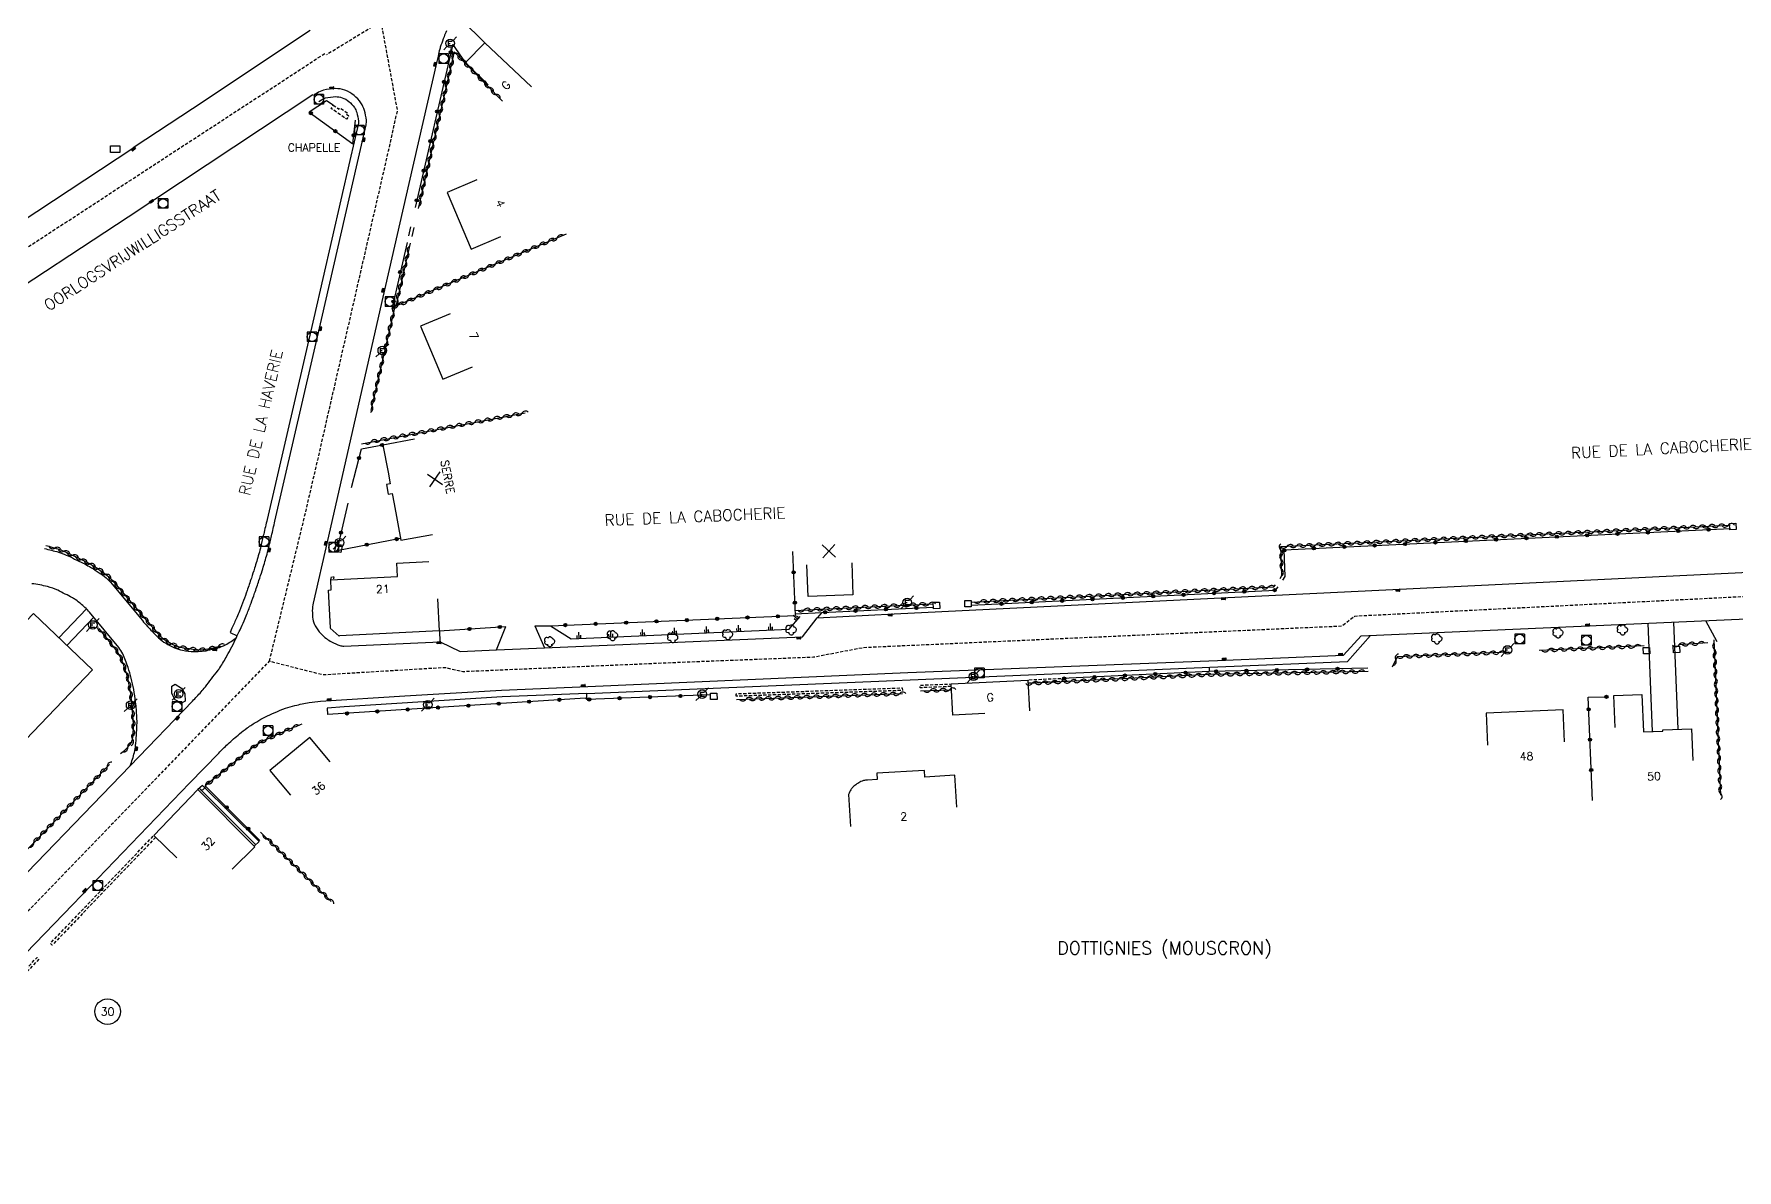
# Model space of a CAD drawing. Header units: millimetres. Extents: x 75000 to 76001, y 158000 to 159000.
# Drawn here: x 75355.3 to 75621.4, y 158228.6 to 158406.1 of the extents above; entities that cross this region are included whole.
import ezdxf
from ezdxf.enums import TextEntityAlignment as Align

# ---------------------------------------------------------------- set-up
doc = ezdxf.new("R2010")
doc.units = ezdxf.units.MM
doc.linetypes.add('DASHED', pattern=[0.75, 0.5, -0.25])
doc.layers.get('0').update_dxf_attribs({"linetype": 'CONTINUOUS'})
for name, color, linetype in [('W0001', 6, 'DASHED'), ('W0008', 7, 'CONTINUOUS'), ('W0100', 7, 'CONTINUOUS'), ('W0112', 1, 'DASHED'), ('W0211', 2, 'CONTINUOUS'), ('W0300', 7, 'CONTINUOUS'), ('W0310', 3, 'CONTINUOUS'), ('W0322', 7, 'CONTINUOUS'), ('W0400', 7, 'CONTINUOUS'), ('W0420', 7, 'CONTINUOUS'), ('W0471', 7, 'CONTINUOUS'), ('W0980', 7, 'CONTINUOUS'), ('W0984', 7, 'CONTINUOUS'), ('W0989', 7, 'CONTINUOUS'), ('W0991', 7, 'CONTINUOUS'), ('W1102', 7, 'CONTINUOUS'), ('W1471', 7, 'CONTINUOUS')]:
    doc.layers.add(name, color=color, linetype=linetype)
doc.styles.get("Standard").update_dxf_attribs({"font": 'romans.shx', "width": 0.85})

# ---------------------------------------------------------------- blocks, each defined once
blk = doc.blocks.new('t322o')
at = {"color": 0, "linetype": 'Continuous'}
for radius in [0.25, 0.15]:
    blk.add_circle((0, 0), radius, dxfattribs=at)
blk = doc.blocks.new('t310o')
at = {"color": 0, "linetype": 'Continuous'}
for centre, start, end in [((-0.5, 0.38), 216.8699, 323.1304), ((0.5, -0.37), 36.8699, 143.1303)]:
    blk.add_arc(centre, 0.625, start, end, dxfattribs=at)
blk = doc.blocks.new('t991o')
at = {"color": 0, "linetype": 'Continuous'}
for p, q in [((-1, 1), (1, -1)), ((-1, -1), (1, 1))]:
    blk.add_line(p, q, dxfattribs=at)
blk = doc.blocks.new('t211o')
at = {"color": 0, "linetype": 'Continuous'}
for p, q in [((-0.29, 0.5), (-0.29, 0)), ((0, 1), (0, 0)), ((0.29, 0.5), (0.29, 0))]:
    blk.add_line(p, q, dxfattribs=at)
blk = doc.blocks.new('T400')
for p, q in [((-0.15, 0.3), (0.15, 0.3)), ((-0.15, -0.25), (-0.15, 0.3)), ((-0.15, 0.15), (0.15, 0.15)), ((-0.15, 0), (0.15, 0)), ((0.15, 0.3), (0.15, -0.25)), ((-0.15, -0.15), (0.15, -0.15)), ((-0.15, -0.25), (-0.15, -0.3)), ((-0.15, -0.3), (0.15, -0.3)), ((0.15, -0.3), (0.15, -0.25))]:
    blk.add_line(p, q)
blk = doc.blocks.new('T420')
for p, q in [((0.75, 0.75), (-0.75, 0.75)), ((-0.75, 0.75), (-0.75, -0.75)), ((0.75, 0.75), (0.75, -0.75)), ((0.75, -0.75), (-0.75, -0.75))]:
    blk.add_line(p, q)
blk.add_ellipse((0, 0), major_axis=(-0.53, 0.53), ratio=1, start_param=3.926991, end_param=10.210176)
blk = doc.blocks.new('T471')
for p, q in [((-0.333334, 0.333334), (-0.333334, -0.333334)), ((-0.333334, 0.333334), (0.333334, 0.333334)), ((-0.333334, 0), (0, 0)), ((0.500001, 0.500001), (1.000002, 1.000002)), ((-0.500001, -0.500001), (-1.000002, -1.000002)), ((-0.333334, -0.333334), (0.333334, -0.333334))]:
    blk.add_line(p, q)
blk.add_ellipse((0, 0), major_axis=(0.471405, 0.471405), ratio=1, start_param=5.4977871438, end_param=11.780972451)
blk = doc.blocks.new('t112o')
at = {"color": 0, "linetype": 'Continuous'}
for p, q in [((-0.5, 0.5), (0.5, 0.5)), ((-0.5, -0.5), (-0.5, 0.5)), ((0.5, 0.5), (0.5, -0.5)), ((0.5, -0.5), (-0.5, -0.5))]:
    blk.add_line(p, q, dxfattribs=at)
blk = doc.blocks.new('T300')
for p, q in [((-0.8, 0.51), (-0.86, 0.34)), ((-0.86, 0.34), (-0.86, 0.17)), ((-0.86, 0.17), (-0.74, 0.06)), ((-0.69, 0.63), (-0.8, 0.51)), ((-0.8, -0.06), (-0.74, 0.06)), ((-0.74, 0.06), (-0.69, 0.11)), ((-0.57, 0.69), (-0.69, 0.63)), ((-0.46, 0.69), (-0.57, 0.69)), ((-0.29, 0.63), (-0.46, 0.69)), ((-0.29, 0.63), (-0.17, 0.74)), ((-0.23, 0.57), (-0.29, 0.63)), ((-0.17, 0.74), (-0.06, 0.8)), ((-0.06, 0.8), (0.06, 0.8)), ((0.06, 0.8), (0.23, 0.74)), ((0.23, 0.74), (0.34, 0.63)), ((0.34, 0.63), (0.4, 0.51)), ((0.46, 0.46), (0.34, 0.46)), ((0.4, 0.51), (0.4, 0.46)), ((0.57, 0.4), (0.46, 0.46)), ((0.57, 0.4), (0.69, 0.29)), ((0.69, 0.29), (0.74, 0.17)), ((0.74, 0.06), (0.69, -0.17)), ((0.74, 0.17), (0.74, 0.06)), ((-0.8, -0.17), (-0.8, -0.06)), ((-0.8, -0.23), (-0.8, -0.17)), ((-0.74, -0.34), (-0.8, -0.23)), ((-0.69, -0.4), (-0.74, -0.34)), ((-0.51, -0.46), (-0.69, -0.4)), ((-0.4, -0.46), (-0.51, -0.46)), ((-0.4, -0.46), (-0.34, -0.46)), ((-0.34, -0.46), (-0.34, -0.4)), ((-0.34, -0.51), (-0.34, -0.46)), ((-0.29, -0.63), (-0.34, -0.51)), ((-0.17, -0.74), (-0.29, -0.63)), ((-0.06, -0.8), (-0.17, -0.74)), ((0.06, -0.8), (-0.06, -0.8)), ((0.17, -0.74), (0.06, -0.8)), ((0.23, -0.69), (0.17, -0.74)), ((0.29, -0.46), (0.23, -0.46)), ((0.29, -0.63), (0.23, -0.69)), ((0.46, -0.4), (0.29, -0.46)), ((0.34, -0.51), (0.29, -0.63)), ((0.34, -0.51), (0.34, -0.46)), ((0.57, -0.34), (0.46, -0.4)), ((0.63, -0.29), (0.57, -0.34)), ((0.69, -0.17), (0.63, -0.29))]:
    blk.add_line(p, q)
blk = doc.blocks.new('T1471')
at = {"color": 0, "linetype": 'Continuous', "flags": 128}
blk.add_lwpolyline([(-0.75, -0.5), (-0.75, 0.5), (0.75, 0.5), (0.75, -0.5), (-0.75, -0.5)], dxfattribs=at)

msp = doc.modelspace()

# ---------------------------------------------------------------- linework, layer by layer
at = {"layer": 'W0001', "flags": 128}
for points in [[(75511.66, 158508.88), (75466.07, 158460.49), (75445.23, 158438.49), (75437.17, 158430.06), (75435.39, 158428.24), (75431.56, 158424.38), (75427.47, 158421.06), (75418.09, 158413.34), (75400.99, 158402.87)], [(75409.5, 158408.09), (75412.05, 158394.18), (75410.64, 158387.85), (75402.89, 158354.01), (75399.58, 158339.53), (75397.7, 158331.39), (75392.04, 158308.1)], [(75690.15, 158321.59), (75561.64, 158315.12), (75559.7, 158313.58), (75484.93, 158310.22), (75477.08, 158308.72), (75458.04, 158307.98), (75422.33, 158306.46), (75419.49, 158307.1), (75400.45, 158305.96), (75392.04, 158308.1), (75344.33, 158258.65), (75292.65, 158205.06), (75282.66, 158194.85), (75266.63, 158172.97), (75246.58, 158146.1), (75219.94, 158110.56)]]:
    msp.add_lwpolyline(points, dxfattribs=at)
at = {"layer": 'W0001'}
msp.add_lwpolyline([(75117.85, 158186.99), (75156.26, 158214.91), (75171.63, 158226.52), (75181.49, 158234.54), (75188.22, 158240.8), (75203.21, 158254.96), (75223.04, 158273.64), (75241.03, 158290.56), (75250.11, 158299.1), (75268.15, 158315.96), (75276.52, 158323.01), (75284.9, 158328.96), (75303.01, 158340.2), (75326.8, 158354.88), (75400.81, 158403.14)], dxfattribs=at)
at = {"layer": 'W0008'}
for points in [[(75274.81, 158450.9), (75281.12, 158436.11), (75292.51, 158409.5), (75292.68, 158409.09), (75307.15, 158375.17), (75307.37, 158374.78), (75309.45, 158369.92), (75308.56, 158365.99), (75309.81, 158363.15), (75311.46, 158361.02), (75313.72, 158359.28), (75316.72, 158357.99), (75320.09, 158357.34), (75322.53, 158357.54), (75324.54, 158358.53), (75330.58, 158362.3), (75330.88, 158362.47), (75335.42, 158365.29), (75343.4, 158370.3), (75353.29, 158376.78), (75370.73, 158388.29), (75370.96, 158388.49), (75380.06, 158394.51), (75398.45, 158406.72)], [(75347.93, 158363.08), (75370, 158377.54), (75398.88, 158396.71)]]:
    msp.add_lwpolyline(points, dxfattribs=at)
at = {"layer": 'W0008', "flags": 128}
for points in [[(75419.76, 158406.62, 0.01515), (75419.37, 158405.71, 0.008483), (75418.89, 158404.38, 0.019104), (75418.7, 158403.78, 0.003575), (75418.43, 158402.7, 0.004515), (75418.22, 158401.85), (75413.85, 158382.77), (75409.8, 158365.02), (75401.16, 158326.97), (75398.93, 158317.19, 0.05149), (75398.79, 158316.03, 0.043744), (75398.89, 158314.67, 0.08697), (75399.25, 158313.62, 0.065779), (75400.12, 158312.44, 0.035709), (75400.99, 158311.65, 0.044519), (75401.79, 158311.14, 0.039288), (75403.11, 158310.57, 0.093026), (75403.72, 158310.48), (75418.77, 158311.15), (75421.87, 158309.65), (75427.56, 158309.91), (75435.04, 158310.21), (75475.39, 158311.9), (75477.67, 158314.9), (75489.69, 158315.52), (75551.41, 158318.52), (75569.73, 158319.41), (75607.08, 158321.23), (75641.53, 158322.89)], [(75348.38, 158269.05), (75370.34, 158291.76), (75380.07, 158301.88, 0.00916), (75381.41, 158303.32, 0.01732), (75382.08, 158304.12, 0.003206), (75383.98, 158306.58, 0.015803), (75384.34, 158307.09, 0.021685), (75385.46, 158308.94, 0.014558), (75386.93, 158311.82, 0.002313), (75387.5, 158313.04, 0.002628), (75388.13, 158314.43, 0.01241), (75388.57, 158315.48, 0.004605), (75389.22, 158317.17, 0.005006), (75389.78, 158318.73, 0.003373), (75390.45, 158320.72, 0.004391), (75390.95, 158322.26, 0.006317), (75391.63, 158324.53, 0.011276), (75391.96, 158325.82, 0.000807), (75392.41, 158327.7, 0.000661), (75392.94, 158330), (75400.22, 158361.51), (75405.84, 158386.07), (75407.19, 158391.95, 0.08599), (75407.23, 158392.66, 0.038674), (75406.93, 158394.21, 0.083763), (75406.39, 158395.36, 0.066546), (75405.31, 158396.54, 0.087553), (75403.88, 158397.36, 0.095658), (75402.38, 158397.6, 0.051766), (75400.55, 158397.35, 0.08644), (75399.53, 158396.9), (75398.97, 158396.53)], [(75399.79, 158395.58), (75400.22, 158395.86, -0.08644), (75400.85, 158396.14, -0.051766), (75402.42, 158396.35, -0.095658), (75403.45, 158396.19, -0.087553), (75404.51, 158395.58, -0.066546), (75405.36, 158394.65, -0.083763), (75405.72, 158393.88, -0.038674), (75405.99, 158392.52, -0.08599), (75405.98, 158392.23), (75404.63, 158386.35), (75399.01, 158361.79), (75391.73, 158330.28, -0.000661), (75391.19, 158327.98, -0.000807), (75390.75, 158326.1, -0.011276), (75390.43, 158324.87, -0.006317), (75389.76, 158322.63, -0.004391), (75389.27, 158321.11, -0.003373), (75388.6, 158319.14, -0.005006), (75388.05, 158317.6, -0.004605), (75387.41, 158315.94, -0.01241), (75386.99, 158314.94, -0.003198), (75386.23, 158313.26), (75385.96, 158312.61), (75387.05, 158312.07)], [(75356.93, 158325.71, -0.020078), (75359.12, 158325.16, -0.035779), (75360.32, 158324.71, -0.007589), (75362.99, 158323.44, -0.019768), (75363.98, 158322.9, -0.026421), (75366.32, 158321.33, -0.058356), (75367.25, 158320.45), (75372.24, 158314.45, 0.013533), (75373.03, 158313.55, 0.007705), (75374.48, 158312.03, 0.053804), (75375.61, 158311.11, 0.041499), (75377.26, 158310.22, 0.054065), (75378.53, 158309.82, 0.04068), (75380.29, 158309.62, 0.045707), (75381.57, 158309.7, 0.023923), (75383.97, 158310.18, 0.064903), (75385.22, 158310.67, 0.042239), (75386.93, 158311.82)], [(75370.34, 158291.76, 0.02315), (75371, 158293.82, 0.045377), (75371.19, 158294.91, 0.009742), (75371.39, 158298.13, 0.024776), (75371.38, 158299.4, 0.014565), (75371.18, 158301.72, 0.01687), (75370.88, 158303.7, 0.016611), (75370.5, 158305.44, 0.016913), (75370.01, 158307.12, 0.030788), (75369.16, 158309.28, 0.062608), (75368.54, 158310.24), (75364, 158315.75, 0.037686), (75363.27, 158316.51, 0.021489), (75361.85, 158317.68, 0.03825), (75361.32, 158318.01, 0.009202), (75359.02, 158319.19, 0.051476), (75357.43, 158319.77, 0.034457), (75354.95, 158320.22)], [(75326.13, 158233.59), (75361.35, 158270.09), (75379.6, 158289.03), (75384.17, 158293.76, -0.013796), (75385.58, 158295.14, -0.011036), (75387.42, 158296.76, -0.021718), (75388.61, 158297.68, -0.018348), (75390.11, 158298.66, -0.018242), (75391.39, 158299.37, -0.015445), (75392.96, 158300.1, -0.018017), (75394.61, 158300.75, -0.020999), (75396.07, 158301.18, -0.020581), (75398.31, 158301.66, -0.026538), (75400.07, 158301.86), (75413.25, 158302.68), (75428.33, 158303.61), (75441.86, 158304.18), (75491.81, 158306.32), (75540.21, 158308.24), (75559.92, 158309.05), (75562.66, 158312.07), (75597.03, 158313.58), (75676.97, 158317.13)]]:
    msp.add_lwpolyline(points, format="xyb", dxfattribs=at)
for points in [[(75363.52, 158316.28), (75359.2, 158311.78)], [(75364.66, 158314.99), (75360.44, 158310.59)], [(75478.38, 158315.74), (75477.67, 158314.9)], [(75618.27, 158311.16), (75616.5, 158314.43)], [(75418.77, 158311.15), (75418.69, 158312.85)], [(75427.56, 158309.91), (75429.04, 158313.52)], [(75433.57, 158313.66), (75435.04, 158310.21)], [(75441.66, 158303.04), (75540.25, 158307.23), (75560.53, 158308.06), (75560.53, 158308.06), (75564.12, 158312.13)], [(75607.44, 158314.05), (75608.12, 158297.12)], [(75611.45, 158314.22), (75612.13, 158297.47)], [(75538.9, 158307.08), (75538.9, 158306.51)], [(75441.7, 158302.13), (75441.66, 158303.04), (75428.47, 158302.52), (75403.77, 158301), (75401.11, 158300.75), (75401.16, 158299.76)], [(75389.73, 158279.2), (75390.46, 158279.92), (75381.64, 158288.67), (75380.91, 158288.06)], [(75381.18, 158288.2), (75389.98, 158279.43)]]:
    msp.add_lwpolyline(points, dxfattribs=at)
msp.add_lwpolyline([(75376.82, 158304.19), (75377.37, 158304.52), (75378.33, 158303.91), (75378.89, 158302.99), (75378.92, 158301.86), (75378.33, 158301.53), (75377.36, 158302.08), (75376.82, 158303.04)], close=True, dxfattribs=at)
at = {"layer": 'W0100', "flags": 128}
for points in [[(75433.99, 158412.53), (75430.44, 158416.05), (75428.97, 158414.57), (75428.47, 158415.06), (75428.47, 158415.06), (75422.11, 158408.37), (75425.76, 158404.76), (75422.72, 158401.7), (75426.27, 158398.18)], [(75424.47, 158383.33), (75419.87, 158381.38), (75423.62, 158372.53), (75428.22, 158374.48)], [(75420.31, 158362.42), (75415.71, 158360.47), (75417.68, 158355.81), (75419.2, 158352.2), (75423.81, 158354.14)], [(75414.75, 158342.8), (75409.83, 158341.87), (75410.63, 158337.66), (75410.97, 158335.86), (75410.39, 158335.75), (75410.65, 158334.23), (75411.26, 158334.34), (75411.56, 158332.73), (75412.64, 158327.01), (75417.56, 158327.93)], [(75418.36, 158317.84), (75418.6, 158312.84), (75403.06, 158312.07), (75402.97, 158312.01), (75401.56, 158313.27), (75401.63, 158313.35), (75401.34, 158319.23), (75401.75, 158319.25), (75401.67, 158320.81), (75412.11, 158321.34), (75412, 158323.42), (75416.99, 158323.67)], [(75483.07, 158323.47), (75483.26, 158318.48), (75476.26, 158318.21), (75476.06, 158323.19)], [(75351.79, 158311.95), (75355.25, 158315.57), (75364.45, 158306.74), (75336.52, 158277.65), (75336.52, 158277.65), (75333.2, 158274.2), (75333.7, 158273.72), (75328.23, 158268.02), (75326.7, 158269.49), (75321.57, 158264.13), (75308.91, 158250.93), (75308.06, 158250.05), (75309.43, 158248.74), (75310.28, 158249.62), (75317.28, 158242.9), (75317.2, 158241.02), (75314.16, 158237.86), (75312.25, 158237.69), (75305.38, 158244.28), (75303.88, 158242.72), (75299.9, 158246.53), (75291.73, 158238), (75286.99, 158242.74)], [(75503.85, 158299.96), (75498.87, 158299.67), (75498.58, 158304.56), (75510.56, 158305.15), (75510.84, 158300.36)], [(75602.35, 158297.77), (75602.14, 158302.76), (75606.53, 158302.93), (75606.76, 158297.06), (75609.77, 158297.18), (75609.77, 158297.38), (75614.25, 158297.56), (75614.46, 158292.57)], [(75594.4, 158295.5), (75594.2, 158300.49), (75582.2, 158299.99), (75582.41, 158295)], [(75401.58, 158292.38), (75398.38, 158296.21), (75392.16, 158291.01), (75395.37, 158287.18)], [(75386.28, 158275.59), (75389.82, 158279.12), (75380.91, 158288.06), (75374.02, 158280.86), (75377.63, 158277.4)]]:
    msp.add_lwpolyline(points, dxfattribs=at)
msp.add_lwpolyline([(75499.5, 158285.29), (75499.2, 158290.28), (75494.49, 158289.99), (75494.43, 158291.04), (75486.98, 158290.59), (75487.04, 158289.63), (75485.55, 158289.54, 0.038738), (75484.9, 158289.44, 0.058207), (75484.49, 158289.29, 0.034915), (75483.86, 158288.92, 0.032656), (75483.24, 158288.43, 0.079195), (75482.91, 158288.02, 0.051878), (75482.58, 158287.28), (75482.88, 158282.3)], format="xyb", dxfattribs=at)
at = {"layer": 'W0112', "flags": 128}
for points in [[(75402.04, 158395.02), (75402.94, 158394.41), (75403.08, 158394.6), (75404.24, 158393.81), (75404.11, 158393.63), (75404.5, 158393.35), (75404.14, 158392.81), (75401.73, 158394.52)], [(75465.03, 158302.63), (75465.02, 158303.03), (75490.96, 158303.94), (75490.98, 158303.54)]]:
    msp.add_lwpolyline(points, close=True, dxfattribs=at)
for points in [[(75401.67, 158320.81), (75401.78, 158321.36), (75402.17, 158321.28), (75402.08, 158320.83)], [(75498.6, 158304.16), (75493.78, 158303.96), (75493.77, 158304.36), (75498.58, 158304.56)], [(75510.58, 158304.75), (75515.97, 158304.99), (75515.95, 158305.39), (75510.56, 158305.15)], [(75374.31, 158280.58), (75358.15, 158263.72), (75357.86, 158264), (75374.02, 158280.86)], [(75350.18, 158234.13), (75339.77, 158244.17), (75331.7, 158235.81), (75332.4, 158235.15), (75332.13, 158234.85), (75331.13, 158235.79), (75339.48, 158244.45), (75339.34, 158244.59), (75355.78, 158261.82), (75356.07, 158261.54), (75339.89, 158244.59), (75340.03, 158244.45), (75350.46, 158234.42)]]:
    msp.add_lwpolyline(points, dxfattribs=at)
at = {"layer": 'W0211', "flags": 128}
msp.add_lwpolyline([(75436.01, 158313.65), (75439.24, 158311.6), (75473.31, 158313.12), (75475.01, 158315.1)], dxfattribs=at)
at = {"layer": 'W0310', "flags": 128}
for points in [[(75428.51, 158395.64), (75420.97, 158403.33), (75415.33, 158378.88)], [(75414.64, 158375.88), (75414.33, 158374.49)], [(75438.44, 158374.88), (75411.67, 158363.54), (75407.95, 158347.32)], [(75414.08, 158373.45), (75411.82, 158363.6)], [(75406.49, 158342.11), (75432.05, 158346.94)], [(75550.01, 158321.06), (75550.28, 158321.5), (75550.11, 158326.02), (75620.31, 158329.35)], [(75501.68, 158317.35), (75549.01, 158319.71), (75549.29, 158320.06)], [(75474.15, 158316.03), (75478.36, 158316.24), (75495.79, 158317.07)], [(75585.73, 158309.52), (75568.27, 158308.81), (75567.51, 158307.18)], [(75606.89, 158310.5), (75590.47, 158309.78)], [(75616.81, 158311), (75612.24, 158310.67)], [(75617.78, 158311.47), (75618.79, 158287.18)], [(75563.73, 158306.52), (75538.92, 158306.01), (75510.59, 158304.63)], [(75465.05, 158302.13), (75491.02, 158303.04)], [(75493.83, 158303.46), (75498.62, 158303.66)], [(75336.47, 158260.36), (75367.12, 158291.99)], [(75390.71, 158281.39), (75401.76, 158270.53)]]:
    msp.add_lwpolyline(points, dxfattribs=at)
for points in [[(75357.15, 158326.22, -0.014921), (75359.29, 158325.56, -0.027144), (75360.44, 158325.1, -0.006068), (75363.31, 158323.72, -0.018076), (75364.25, 158323.21, -0.027903), (75366.48, 158321.72, -0.05398), (75367.5, 158320.77), (75372.68, 158314.75, -0.001678), (75373.58, 158313.7, 0.001342), (75374.7, 158312.39, 0.067511), (75375.73, 158311.47, 0.047729), (75377.45, 158310.54, 0.052419), (75378.2, 158310.31, 0.018244), (75380.42, 158309.96, 0.064189), (75382.18, 158309.98, 0.047475), (75384.49, 158310.52)], [(75368.81, 158293.7, 0.084288), (75370.31, 158295.08, 0.146204), (75370.75, 158296.19, 0.01577), (75370.84, 158297.91, 0.023024), (75370.8, 158299.09, 0.008392), (75370.53, 158302.13, 0.015593), (75370.3, 158303.76, 0.018317), (75369.95, 158305.47, 0.019993), (75369.5, 158307.01, 0.031934), (75368.71, 158308.94, 0.055589), (75368.07, 158309.96), (75365.47, 158313.24)], [(75397.15, 158298.26, 0.003599), (75395.23, 158297.48, 0.006012), (75394.09, 158296.99, 0.000701), (75391.73, 158295.94, 0.006559), (75391.48, 158295.83, 0.027228), (75390.28, 158295.17, 0.030906), (75389.29, 158294.47), (75382.05, 158288.62)]]:
    msp.add_lwpolyline(points, format="xyb", dxfattribs=at)
at = {"layer": 'W0322', "flags": 128}
for points in [[(75422.72, 158401.7), (75420.73, 158404.54), (75414.85, 158379)], [(75402.04, 158395.02), (75400.98, 158395.71), (75398.32, 158393.95), (75405.12, 158388.96), (75405.52, 158392.7)], [(75414.15, 158375.99), (75413.84, 158374.59)], [(75413.6, 158373.57), (75411.2, 158363.15)], [(75404.93, 158335.28), (75406.46, 158341.31), (75409.82, 158341.94)], [(75404.36, 158332.83), (75402.76, 158326.03)], [(75550.44, 158320.8), (75550.79, 158321.36), (75550.63, 158325.54), (75620.34, 158328.85)], [(75402.62, 158325.44), (75412.58, 158327.32)], [(75433.57, 158313.66), (75436.01, 158313.65), (75474.27, 158315.25), (75473.86, 158325.24)], [(75501.7, 158316.85), (75549.26, 158319.22), (75549.68, 158319.75)], [(75474.18, 158315.53), (75478.38, 158315.74), (75495.82, 158316.57)], [(75418.6, 158312.84), (75429.04, 158313.52)], [(75563.72, 158307.02), (75538.9, 158306.51), (75515.95, 158305.39)], [(75461.03, 158302.85), (75441.7, 158302.13), (75441.46, 158302.34), (75401.16, 158299.76)], [(75598.8, 158286.36), (75598.13, 158302.48), (75601.02, 158302.54)], [(75382.05, 158288.62), (75390.61, 158280.1)]]:
    msp.add_lwpolyline(points, dxfattribs=at)
at = {"layer": 'W1102', "flags": 128}
msp.add_lwpolyline([(75425.76, 158404.76), (75433.01, 158397.88)], dxfattribs=at)
at = {"layer": 'W1102'}
msp.add_circle((75366.8, 158253.34), 2, dxfattribs=at)

# ---------------------------------------------------------------- block references
at = {"layer": 'W0112'}
for p, rotation in [((75620.72, 158329.17), 2.37422054070498), ((75402.88, 158325.69), 257.4117736288407), ((75496.31, 158316.84), 2.080728008920762), ((75501.23, 158317.11), 359.4793690627818), ((75607.25, 158309.76), 182.0855966016318), ((75611.94, 158309.96), 182.3842369812199), ((75461.51, 158302.62), 181.7796906813917)]:
    msp.add_blockref('t112o', p, dxfattribs=dict(at, rotation=rotation))
at = {"layer": 'W0211'}
for p, rotation in [((75474.65, 158314.68), 49.39971134822433), ((75440.41, 158311.65), 2.555016657763609), ((75445.4, 158311.87), 2.555016657763609), ((75450.39, 158312.09), 2.555016657779898), ((75455.39, 158312.32), 2.555016657763609), ((75460.38, 158312.54), 2.55501665778027), ((75465.38, 158312.76), 2.555016657779898), ((75470.37, 158312.98), 2.555016657779898)]:
    msp.add_blockref('t211o', p, dxfattribs=dict(at, rotation=rotation))
at = {"layer": 'W0300'}
for p in [(75435.9, 158311.15), (75445.72, 158312.09), (75455.13, 158311.79), (75463.72, 158312.26), (75473.64, 158312.99), (75574.5, 158311.58), (75593.44, 158312.51), (75603.51, 158312.98)]:
    msp.add_blockref('T300', p, dxfattribs=at)
at = {"layer": 'W0310'}
for p, rotation in [((75420.69, 158402.14), 257.0281586097706), ((75421.16, 158403.14), 134.4629972970384), ((75422.21, 158402.06), 134.4629972970384), ((75420.02, 158399.22), 257.0281586097706), ((75420.35, 158400.68), 257.0281586097706), ((75423.26, 158400.99), 134.4629972970384), ((75424.31, 158399.92), 134.4629972970384), ((75425.36, 158398.85), 134.4629972970384), ((75419.34, 158396.29), 257.0281586097706), ((75419.68, 158397.75), 257.0281586097706), ((75426.41, 158397.78), 134.4629972970384), ((75427.46, 158396.71), 134.4629972970384), ((75418.67, 158393.37), 257.0281586097706), ((75419.01, 158394.83), 257.0281586097706), ((75418.33, 158391.91), 257.0281586097706), ((75417.66, 158388.98), 257.0281586097706), ((75418, 158390.45), 257.0281586097706), ((75416.99, 158386.06), 257.0281586097706), ((75417.32, 158387.52), 257.0281586097706), ((75416.31, 158383.14), 257.0281586097706), ((75416.65, 158384.6), 257.0281586097706), ((75415.64, 158380.21), 257.0281586097706), ((75415.98, 158381.68), 257.0281586097706), ((75413.75, 158371.99), 257.0395090408228), ((75432.92, 158372.54), 202.9585955652745), ((75434.3, 158373.13), 202.9585955652745), ((75435.68, 158373.71), 202.9585955652745), ((75437.06, 158374.3), 202.9585955652745), ((75413.41, 158370.53), 257.0395090408228), ((75426.01, 158369.62), 202.9585955652745), ((75427.39, 158370.2), 202.9585955652745), ((75428.78, 158370.79), 202.9585955652745), ((75430.16, 158371.37), 202.9585955652745), ((75431.54, 158371.96), 202.9585955652745), ((75412.74, 158367.61), 257.0395090408228), ((75413.07, 158369.07), 257.0395090408228), ((75420.49, 158367.28), 202.9585955652745), ((75421.87, 158367.86), 202.9585955652745), ((75423.25, 158368.45), 202.9585955652745), ((75424.63, 158369.03), 202.9585955652745), ((75412.07, 158364.68), 257.0395090408228), ((75412.4, 158366.14), 257.0395090408228), ((75413.58, 158364.35), 202.9585955652745), ((75414.96, 158364.94), 202.9585955652745), ((75416.34, 158365.52), 202.9585955652745), ((75417.73, 158366.11), 202.9585955652745), ((75419.11, 158366.69), 202.9585955652745), ((75411.46, 158362.64), 257.0762128060582), ((75412.2, 158363.77), 202.9585955652745), ((75410.79, 158359.72), 257.0762128060582), ((75411.13, 158361.18), 257.0762128060582), ((75410.12, 158356.79), 257.0762128060582), ((75410.46, 158358.26), 257.0762128060582), ((75409.45, 158353.87), 257.0762128060582), ((75409.79, 158355.33), 257.0762128060582), ((75408.78, 158350.95), 257.0762128060582), ((75409.11, 158352.41), 257.0762128060582), ((75408.11, 158348.02), 257.0762128060582), ((75408.44, 158349.48), 257.0762128060582), ((75427.12, 158346.01), 10.69705269584459), ((75428.6, 158346.29), 10.69705269584459), ((75430.07, 158346.57), 10.69705269584459), ((75431.55, 158346.85), 10.69705269584459), ((75412.38, 158343.23), 10.69705269584459), ((75413.86, 158343.51), 10.69705269584459), ((75415.33, 158343.78), 10.69705269584459), ((75416.81, 158344.06), 10.69705269584459), ((75418.28, 158344.34), 10.69705269584459), ((75419.75, 158344.62), 10.69705269584459), ((75421.23, 158344.9), 10.69705269584459), ((75422.7, 158345.18), 10.69705269584459), ((75424.18, 158345.46), 10.69705269584459), ((75425.65, 158345.73), 10.69705269584459), ((75407.96, 158342.39), 10.69705269584459), ((75409.44, 158342.67), 10.69705269584459), ((75410.91, 158342.95), 10.69705269584459), ((75579.53, 158327.42), 2.721515010121614), ((75581.03, 158327.49), 2.721515010121614), ((75582.53, 158327.56), 2.721515010121614), ((75584.03, 158327.63), 2.721515010121614), ((75585.53, 158327.7), 2.721515010121614), ((75587.03, 158327.77), 2.721515010121614), ((75588.52, 158327.84), 2.721515010121614), ((75590.02, 158327.91), 2.721515010121614), ((75591.52, 158327.98), 2.721515010121614), ((75593.02, 158328.06), 2.721515010121614), ((75594.52, 158328.13), 2.721515010121614), ((75596.02, 158328.2), 2.721515010121614), ((75597.51, 158328.27), 2.721515010121614), ((75599.01, 158328.34), 2.721515010121614), ((75600.51, 158328.41), 2.721515010121614), ((75602.01, 158328.48), 2.721515010121614), ((75603.51, 158328.55), 2.721515010121614), ((75605.01, 158328.63), 2.721515010121614), ((75606.5, 158328.7), 2.721515010121614), ((75608, 158328.77), 2.721515010121614), ((75609.5, 158328.84), 2.721515010121614), ((75611, 158328.91), 2.721515010121614), ((75612.5, 158328.98), 2.721515010121614), ((75614, 158329.05), 2.721515010121614), ((75615.49, 158329.12), 2.721515010121614), ((75616.99, 158329.2), 2.721515010121614), ((75618.49, 158329.27), 2.721515010121614), ((75619.99, 158329.34), 2.721515010121614), ((75358.58, 158325.79), 342.3577270283159), ((75360, 158325.29), 337.4204600001958), ((75361.36, 158324.67), 334.5590478767969), ((75550.13, 158325.48), 92.20629045177786), ((75551.07, 158326.06), 2.721515010121614), ((75552.56, 158326.13), 2.721515010121614), ((75554.06, 158326.2), 2.721515010121614), ((75555.56, 158326.28), 2.721515010121614), ((75557.06, 158326.35), 2.721515010121614), ((75558.56, 158326.42), 2.721515010121614), ((75560.06, 158326.49), 2.721515010121614), ((75561.55, 158326.56), 2.721515010121614), ((75563.05, 158326.63), 2.721515010121614), ((75564.55, 158326.7), 2.721515010121614), ((75566.05, 158326.77), 2.721515010121614), ((75567.55, 158326.85), 2.721515010121614), ((75569.05, 158326.92), 2.721515010121614), ((75570.54, 158326.99), 2.721515010121614), ((75572.04, 158327.06), 2.721515010121614), ((75573.54, 158327.13), 2.721515010121614), ((75575.04, 158327.2), 2.721515010121614), ((75576.54, 158327.27), 2.721515010121614), ((75578.04, 158327.34), 2.721515010121614), ((75362.71, 158324.01), 333.90496510079), ((75364.04, 158323.33), 330.3994150323116), ((75365.32, 158322.54), 326.4713883519346), ((75366.54, 158321.67), 322.4158166063372), ((75550.19, 158323.98), 92.20629045177786), ((75550.24, 158322.48), 92.20629045177786), ((75367.62, 158320.63), 310.718533238586), ((75368.6, 158319.49), 310.718533238586), ((75543.63, 158319.44), 2.844937988274037), ((75545.12, 158319.51), 2.844937988274037), ((75546.62, 158319.59), 2.844937988274037), ((75548.12, 158319.66), 2.844937988274037), ((75369.58, 158318.36), 310.718533238586), ((75370.55, 158317.22), 310.718533238586), ((75489.14, 158316.75), 2.709017029431267), ((75490.64, 158316.82), 2.709017029431267), ((75492.13, 158316.89), 2.709017029431267), ((75493.63, 158316.97), 2.709017029431267), ((75495.13, 158317.04), 2.709017029431267), ((75503.18, 158317.43), 2.844937988274037), ((75504.67, 158317.5), 2.844937988274037), ((75506.17, 158317.58), 2.844937988274037), ((75507.67, 158317.65), 2.844937988274037), ((75509.17, 158317.73), 2.844937988274037), ((75510.67, 158317.8), 2.844937988274037), ((75512.16, 158317.88), 2.844937988274037), ((75513.66, 158317.95), 2.844937988274037), ((75515.16, 158318.02), 2.844937988274037), ((75516.66, 158318.1), 2.844937988274037), ((75518.16, 158318.17), 2.844937988274037), ((75519.66, 158318.25), 2.844937988274037), ((75521.15, 158318.32), 2.844937988274037), ((75522.65, 158318.4), 2.844937988274037), ((75524.15, 158318.47), 2.844937988274037), ((75525.65, 158318.55), 2.844937988274037), ((75527.15, 158318.62), 2.844937988274037), ((75528.64, 158318.69), 2.844937988274037), ((75530.14, 158318.77), 2.844937988274037), ((75531.64, 158318.84), 2.844937988274037), ((75533.14, 158318.92), 2.844937988274037), ((75534.64, 158318.99), 2.844937988274037), ((75536.14, 158319.07), 2.844937988274037), ((75537.63, 158319.14), 2.844937988274037), ((75539.13, 158319.22), 2.844937988274037), ((75540.63, 158319.29), 2.844937988274037), ((75542.13, 158319.36), 2.844937988274037), ((75371.53, 158316.08), 310.718533238586), ((75372.51, 158314.95), 310.718533238586), ((75373.49, 158313.81), 310.3724532110616), ((75475.65, 158316.11), 2.84901900660541), ((75477.15, 158316.18), 2.84901900660541), ((75478.65, 158316.26), 2.709017029431267), ((75480.15, 158316.33), 2.709017029431267), ((75481.65, 158316.4), 2.709017029431267), ((75483.14, 158316.47), 2.709017029431267), ((75484.64, 158316.54), 2.709017029431267), ((75486.14, 158316.61), 2.709017029431267), ((75487.64, 158316.68), 2.709017029431267), ((75365.9, 158312.69), 128.5144747378757), ((75366.83, 158311.52), 128.5144747378757), ((75374.46, 158312.66), 310.5766589470828), ((75375.52, 158311.61), 323.2587293875083), ((75367.77, 158310.34), 128.5144747378757), ((75368.62, 158309.12), 117.8422780978761), ((75376.81, 158310.84), 333.0370646927938), ((75378.2, 158310.31), 349.0303222447182), ((75379.68, 158310.06), 351.814364370647), ((75381.17, 158309.91), 359.4835963272851), ((75382.66, 158310.05), 10.14769112888161), ((75384.12, 158310.41), 17.01890439297105), ((75568.05, 158308.33), 245.1407743248467), ((75569.24, 158308.85), 182.336678482876), ((75570.74, 158308.91), 182.336678482876), ((75572.24, 158308.97), 182.336678482876), ((75573.74, 158309.03), 182.336678482876), ((75575.23, 158309.09), 182.336678482876), ((75576.73, 158309.15), 182.336678482876), ((75578.23, 158309.22), 182.336678482876), ((75579.73, 158309.28), 182.336678482876), ((75581.23, 158309.34), 182.336678482876), ((75582.73, 158309.4), 182.336678482876), ((75584.23, 158309.46), 182.336678482876), ((75591.9, 158309.84), 182.503453721368), ((75593.4, 158309.91), 182.503453721368), ((75594.9, 158309.98), 182.503453721368), ((75596.4, 158310.04), 182.503453721368), ((75597.9, 158310.11), 182.503453721368), ((75599.39, 158310.17), 182.503453721368), ((75600.89, 158310.24), 182.503453721368), ((75602.39, 158310.3), 182.503453721368), ((75603.89, 158310.37), 182.503453721368), ((75605.39, 158310.43), 182.503453721368), ((75612.32, 158310.68), 184.0669121126766), ((75613.81, 158310.79), 184.0669121126766), ((75615.31, 158310.89), 184.0669121126766), ((75617.84, 158309.97), 272.3687454855171), ((75617.91, 158308.47), 272.3687454855171), ((75369.23, 158307.75), 111.2168399798575), ((75369.71, 158306.33), 106.4265522341798), ((75544.24, 158306.12), 181.1741155807919), ((75545.74, 158306.15), 181.1741155807919), ((75547.24, 158306.18), 181.1741155807919), ((75548.74, 158306.21), 181.1741155807919), ((75550.24, 158306.24), 181.1741155807919), ((75551.74, 158306.27), 181.1741155807919), ((75553.24, 158306.3), 181.1741155807919), ((75554.74, 158306.33), 181.1741155807919), ((75556.24, 158306.36), 181.1741155807919), ((75557.73, 158306.39), 181.1741155807919), ((75559.23, 158306.43), 181.1741155807919), ((75560.73, 158306.46), 181.1741155807919), ((75562.23, 158306.49), 181.1741155807919), ((75617.97, 158306.97), 272.3687454855171), ((75618.03, 158305.47), 272.3687454855171), ((75370.09, 158304.87), 102.4223488625989), ((75370.36, 158303.4), 98.90630466270431), ((75495.33, 158303.52), 2.383691658663242), ((75496.83, 158303.59), 2.383691658663242), ((75498.33, 158303.65), 2.383691658663242), ((75511.27, 158304.66), 182.7836891569879), ((75512.77, 158304.74), 182.7836891569879), ((75514.27, 158304.81), 182.7836891569879), ((75515.77, 158304.88), 182.7836891569879), ((75517.26, 158304.96), 182.7836891569879), ((75518.76, 158305.03), 182.7836891569879), ((75520.26, 158305.1), 182.7836891569879), ((75521.76, 158305.17), 182.7836891569879), ((75523.26, 158305.25), 182.7836891569879), ((75524.76, 158305.32), 182.7836891569879), ((75526.25, 158305.39), 182.7836891569879), ((75527.75, 158305.47), 182.7836891569879), ((75529.25, 158305.54), 182.7836891569879), ((75530.75, 158305.61), 182.7836891569879), ((75532.25, 158305.68), 182.7836891569879), ((75533.74, 158305.76), 182.7836891569879), ((75535.24, 158305.83), 182.7836891569879), ((75536.74, 158305.9), 182.7836891569879), ((75538.24, 158305.98), 182.7836891569879), ((75539.74, 158306.03), 181.1741155807919), ((75541.24, 158306.06), 181.1741155807919), ((75542.74, 158306.09), 181.1741155807919), ((75618.09, 158303.97), 272.3687454855171), ((75370.55, 158301.91), 95.9817824080046), ((75370.7, 158300.42), 95.03674237128077), ((75466.55, 158302.18), 2.017162175467933), ((75468.05, 158302.23), 2.017162175467933), ((75469.55, 158302.29), 2.017162175467933), ((75471.04, 158302.34), 2.017162175467933), ((75472.54, 158302.39), 2.017162175467933), ((75474.04, 158302.44), 2.017162175467933), ((75475.54, 158302.5), 2.017162175467933), ((75477.04, 158302.55), 2.017162175467933), ((75478.54, 158302.6), 2.017162175467933), ((75480.04, 158302.66), 2.017162175467933), ((75481.54, 158302.71), 2.017162175467933), ((75483.04, 158302.76), 2.017162175467933), ((75484.54, 158302.81), 2.017162175467933), ((75486.04, 158302.87), 2.017162175467933), ((75487.53, 158302.92), 2.017162175467933), ((75489.03, 158302.97), 2.017162175467933), ((75490.53, 158303.02), 2.017162175467933), ((75618.15, 158302.47), 272.3687454855171), ((75618.22, 158300.98), 272.3687454855171), ((75370.82, 158298.92), 93.45496030057612), ((75370.82, 158297.42), 87.89879454180488), ((75618.28, 158299.48), 272.3687454855171), ((75618.34, 158297.98), 272.3687454855171), ((75370.71, 158295.93), 78.01594355483705), ((75390.31, 158295.19), 211.6327022586991), ((75391.63, 158295.9), 204.6735353152476), ((75393, 158296.51), 203.9798064259238), ((75394.37, 158297.12), 203.5656194861656), ((75395.76, 158297.7), 202.3011764562309), ((75618.4, 158296.48), 272.3687454855171), ((75618.46, 158294.98), 272.3687454855171), ((75369.95, 158294.66), 46.8397536316393), ((75386.76, 158292.43), 218.8888386766648), ((75387.93, 158293.37), 218.8888386766648), ((75389.1, 158294.31), 218.8888386766648), ((75618.53, 158293.48), 272.3687454855171), ((75365.7, 158290.52), 45.89432628191338), ((75366.75, 158291.6), 45.89432628191338), ((75383.26, 158289.6), 218.8888386766648), ((75384.43, 158290.54), 218.8888386766648), ((75385.59, 158291.49), 218.8888386766648), ((75618.59, 158291.98), 272.3687454855171), ((75618.65, 158290.48), 272.3687454855171), ((75362.57, 158287.29), 45.89432628191338), ((75363.62, 158288.37), 45.89432628191338), ((75364.66, 158289.45), 45.89432628191338), ((75382.09, 158288.66), 218.8888386766648), ((75618.71, 158288.99), 272.3687454855171), ((75618.77, 158287.49), 272.3687454855171), ((75360.48, 158285.14), 45.89432628191338), ((75361.53, 158286.21), 45.89432628191338), ((75357.35, 158281.91), 45.89432628191338), ((75358.4, 158282.98), 45.89432628191338), ((75359.44, 158284.06), 45.89432628191338), ((75355.26, 158279.75), 45.89432628191338), ((75356.31, 158280.83), 45.89432628191338), ((75391.78, 158280.34), 315.5184241831423), ((75392.85, 158279.28), 315.5184241831423), ((75393.92, 158278.23), 315.5184241831423), ((75394.99, 158277.18), 315.5184241831423), ((75396.06, 158276.13), 315.5184241831423), ((75397.13, 158275.08), 315.5184241831423), ((75398.2, 158274.03), 315.5184241831423), ((75399.27, 158272.98), 315.5184241831423), ((75400.34, 158271.93), 315.5184241831423), ((75401.41, 158270.88), 315.5184241831423)]:
    msp.add_blockref('t310o', p, dxfattribs=dict(at, rotation=rotation))
at = {"layer": 'W0322'}
for p, rotation in [((75420.44, 158403.29), 257.0281586097624), ((75419.38, 158398.66), 257.0281586097624), ((75418.31, 158394.03), 257.0281586097624), ((75398.56, 158393.77), 323.714477320025), ((75402.39, 158390.96), 323.714477320025), ((75405.27, 158390.32), 83.7877497475569), ((75417.24, 158389.4), 257.0281586097624), ((75416.18, 158384.77), 257.0281586097624), ((75415.11, 158380.14), 257.0281586097624), ((75412.53, 158368.94), 257.0395090408024), ((75411.47, 158364.31), 257.0395090408024), ((75409.68, 158341.91), 10.69705269713017), ((75406.09, 158339.88), 75.76319712916663), ((75403.27, 158328.2), 256.713598844172), ((75593.23, 158327.57), 2.72151501012765), ((75597.97, 158327.79), 2.72151501012765), ((75602.72, 158328.02), 2.72151501012765), ((75607.46, 158328.24), 2.72151501012765), ((75612.21, 158328.47), 2.72151501012765), ((75616.95, 158328.69), 2.72151501012765), ((75407.29, 158326.32), 10.69705269701476), ((75411.96, 158327.2), 10.69705269701476), ((75550.63, 158325.44), 92.20629045184228), ((75555.27, 158325.76), 2.72151501012765), ((75560.02, 158325.99), 2.72151501012765), ((75564.76, 158326.21), 2.72151501012765), ((75569.51, 158326.44), 2.72151501012765), ((75574.25, 158326.66), 2.72151501012765), ((75579, 158326.89), 2.72151501012765), ((75583.74, 158327.11), 2.72151501012765), ((75588.48, 158327.34), 2.72151501012765), ((75473.99, 158322), 92.3882449655219), ((75474.19, 158317.26), 92.3882449655219), ((75506.45, 158317.09), 2.844937988274332), ((75511.19, 158317.33), 2.844937988274332), ((75515.94, 158317.56), 2.844937988274332), ((75520.68, 158317.8), 2.844937988274332), ((75525.42, 158318.03), 2.844937988274332), ((75530.17, 158318.27), 2.844937988274332), ((75534.91, 158318.5), 2.844937988274332), ((75539.66, 158318.74), 2.844937988274332), ((75544.4, 158318.98), 2.844937988274332), ((75549.14, 158319.21), 2.844937988274332), ((75447.81, 158314.14), 2.388244965564323), ((75452.55, 158314.34), 2.388244965564323), ((75457.3, 158314.54), 2.388244965564323), ((75462.05, 158314.74), 2.388244965564323), ((75466.79, 158314.94), 2.388244965564323), ((75471.54, 158315.13), 2.388244965564323), ((75478.92, 158315.77), 2.709017029385712), ((75483.67, 158315.99), 2.709017029385712), ((75488.41, 158316.22), 2.709017029385712), ((75493.16, 158316.44), 2.709017029385712), ((75423.34, 158313.15), 3.711551421200775), ((75428.08, 158313.46), 3.711551421200775), ((75438.32, 158313.75), 2.388244965564323), ((75443.06, 158313.95), 2.388244965564323), ((75535.23, 158306.33), 182.7836891569456), ((75539.98, 158306.53), 181.1741155808243), ((75544.73, 158306.63), 181.1741155808243), ((75549.48, 158306.73), 181.1741155808243), ((75554.23, 158306.82), 181.1741155808243), ((75558.97, 158306.92), 181.1741155808243), ((75516.26, 158305.41), 182.7836891569456), ((75521, 158305.64), 182.7836891569456), ((75525.74, 158305.87), 182.7836891569456), ((75530.49, 158306.1), 182.7836891569456), ((75418.43, 158300.86), 183.6757524603746), ((75423.17, 158301.17), 183.6757524603746), ((75427.91, 158301.47), 183.6757524603746), ((75432.65, 158301.78), 183.6757524603746), ((75437.39, 158302.08), 183.6757524603746), ((75442.05, 158302.14), 182.1402310566381), ((75446.79, 158302.32), 182.1402310566381), ((75451.54, 158302.5), 182.1402310566381), ((75456.29, 158302.68), 182.1402310566381), ((75600.98, 158302.54), 1.196085004939893), ((75404.21, 158299.95), 183.6757524603746), ((75408.95, 158300.26), 183.6757524603746), ((75413.69, 158300.56), 183.6757524603746), ((75598.2, 158300.59), 92.38739414704112), ((75598.4, 158295.85), 92.38739414704112), ((75598.6, 158291.1), 92.38739414704112), ((75385.41, 158285.27), 315.1194518877492), ((75388.78, 158281.92), 315.1194518877492)]:
    msp.add_blockref('t322o', p, dxfattribs=dict(at, rotation=rotation))
at = {"layer": 'W0400'}
for p, rotation in [((75417.97, 158401.38), 167.094), ((75401.86, 158397.71), 95.25440455609073), ((75406.81, 158389.61), 167.094), ((75370.83, 158388.18), 310.8105567587038), ((75373.65, 158379.97), 123.552), ((75409.87, 158366.05), 167.094), ((75400.04, 158360.05), 167.094), ((75392.04, 158325.49), 167.094), ((75400.9, 158326.51), 167.094), ((75541.16, 158317.87), 92.5559999999999), ((75568.41, 158319.2), 92.5559999999999), ((75489.1, 158315.34), 92.5559999999999), ((75474.81, 158311.73), 92.5559999999999), ((75598.06, 158313.78), 92.5559999999999), ((75383.56, 158309.93), 90), ((75418.59, 158311), 92.5559999999999), ((75559.45, 158309.18), 92.5559999999999), ((75541.28, 158308.44), 92.5559999999999), ((75441.14, 158304.3), 92.5559999999999), ((75401.45, 158302.1), 92.5559999999999), ((75377.72, 158299.22), 136.1429999999999), ((75371.28, 158294.42), 170.154), ((75363.22, 158272.25), 136.1429999999999)]:
    msp.add_blockref('T400', p, dxfattribs=dict(at, rotation=rotation))
at = {"layer": 'W0420'}
for p in [(75419.3, 158402.28), (75399.81, 158395.93), (75406.14, 158391.11), (75375.48, 158379.65), (75410.9, 158364.32), (75398.75, 158358.81), (75391.23, 158326.78), (75402.11, 158325.89), (75587.41, 158311.59), (75597.84, 158311.36), (75503.01, 158306.28), (75377.65, 158301.02), (75391.88, 158297.24), (75365.27, 158273.01)]:
    msp.add_blockref('T420', p, dxfattribs=at)
at = {"layer": 'W0471'}
for p in [(75420.33, 158404.68), (75409.72, 158356.67), (75403.04, 158326.64), (75491.74, 158317.31), (75364.49, 158313.78), (75585.52, 158309.87), (75502.08, 158305.74), (75377.91, 158303.01), (75459.71, 158302.96), (75370.4, 158301.24), (75416.85, 158301.31)]:
    msp.add_blockref('T471', p, dxfattribs=at)
at = {"layer": 'W0991'}
for p, rotation in [((75417.96, 158336.55), 10.72185792738455), ((75479.49, 158325.33), 272.2778039428062)]:
    msp.add_blockref('t991o', p, dxfattribs=dict(at, rotation=rotation))
at = {"layer": 'W1471'}
msp.add_blockref('T1471', (75367.99, 158388.14), dxfattribs=at)

# ---------------------------------------------------------------- texts
at = {"layer": 'W0980'}
msp.add_text('DOTTIGNIES (MOUSCRON)', height=2, dxfattribs=at).set_placement((75531.93, 158263.15), align=Align.MIDDLE)
at = {"layer": 'W0984'}
msp.add_text('CHAPELLE', height=1.25, dxfattribs=at).set_placement((75399.06, 158388.39), align=Align.MIDDLE)
msp.add_text('SERRE', height=1.25, rotation=280.7219, dxfattribs=at).set_placement((75419.93, 158336.92), align=Align.MIDDLE)
at = {"layer": 'W0989'}
for s, rotation, p in [('OORLOGSVRIJWILLIGSSTRAAT', 33.0595, (75370.69, 158372.34)), ('RUE DE LA HAVERIE', 77.114, (75390.74, 158345.42)), ('RUE DE LA CABOCHERIE', 2.8849, (75609.57, 158341.37)), ('RUE DE LA CABOCHERIE', 2.4303, (75458.58, 158330.73))]:
    msp.add_text(s, height=1.75, rotation=rotation, dxfattribs=at).set_placement(p, align=Align.MIDDLE)
at = {"layer": 'W0991'}
for s, rotation, p in [('G', 46.4718, (75429.04, 158398.12)), ('4', 292.9586, (75428.19, 158379.68)), ('7', 292.9586, (75424.01, 158358.96)), ('21', 2.8908, (75409.8, 158319.41)), ('G', 2.7973, (75504.71, 158302.46)), ('48', 2.3874, (75588.49, 158293.26)), ('50', 2.3874, (75608.41, 158290.14)), ('36', 39.9292, (75399.76, 158288.25)), ('2', 3.4485, (75491.19, 158283.84)), ('32', 46.265, (75382.48, 158279.58))]:
    msp.add_text(s, height=1.25, rotation=rotation, dxfattribs=at).set_placement(p, align=Align.MIDDLE)
msp.add_text('30', height=1.25, dxfattribs=at).set_placement((75366.8, 158253.34), align=Align.MIDDLE)

doc.saveas('drawing.dxf')
